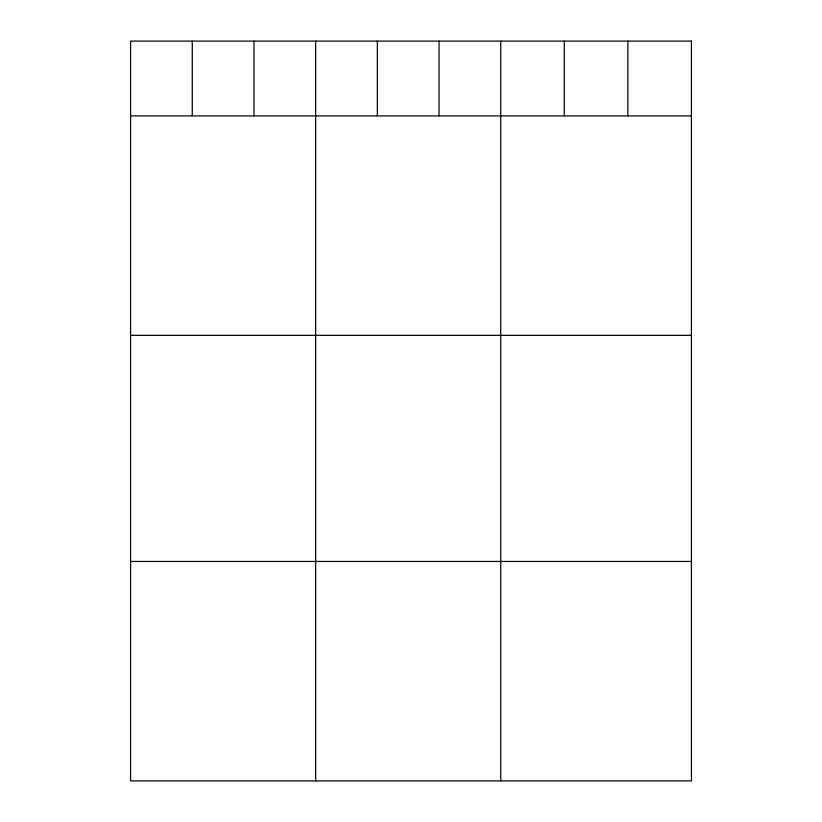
<?xml version="1.0" encoding="UTF-8"?>
<svg xmlns="http://www.w3.org/2000/svg" width="822" height="822" viewBox="0 0 822 822"><rect width="100%" height="100%" fill="white"/><g stroke="black" fill="none" stroke-linecap="round" stroke-linejoin="round"><path stroke-width="1.23" d="M130.575 115.892L691.425 115.892M130.575 335.345L691.425 335.345M130.575 561.447L691.425 561.447M627.864 41.1L627.864 115.892M564.293 41.1L564.293 115.892M500.732 41.1L500.732 780.9M439.04 41.1L439.04 115.892M377.349 41.1L377.349 115.892M315.658 41.1L315.658 780.9M253.967 41.1L253.967 115.892M192.266 41.1L192.266 115.892M691.425 41.1L130.575 41.1L130.575 780.9L691.425 780.9L691.425 41.1"/></g></svg>
